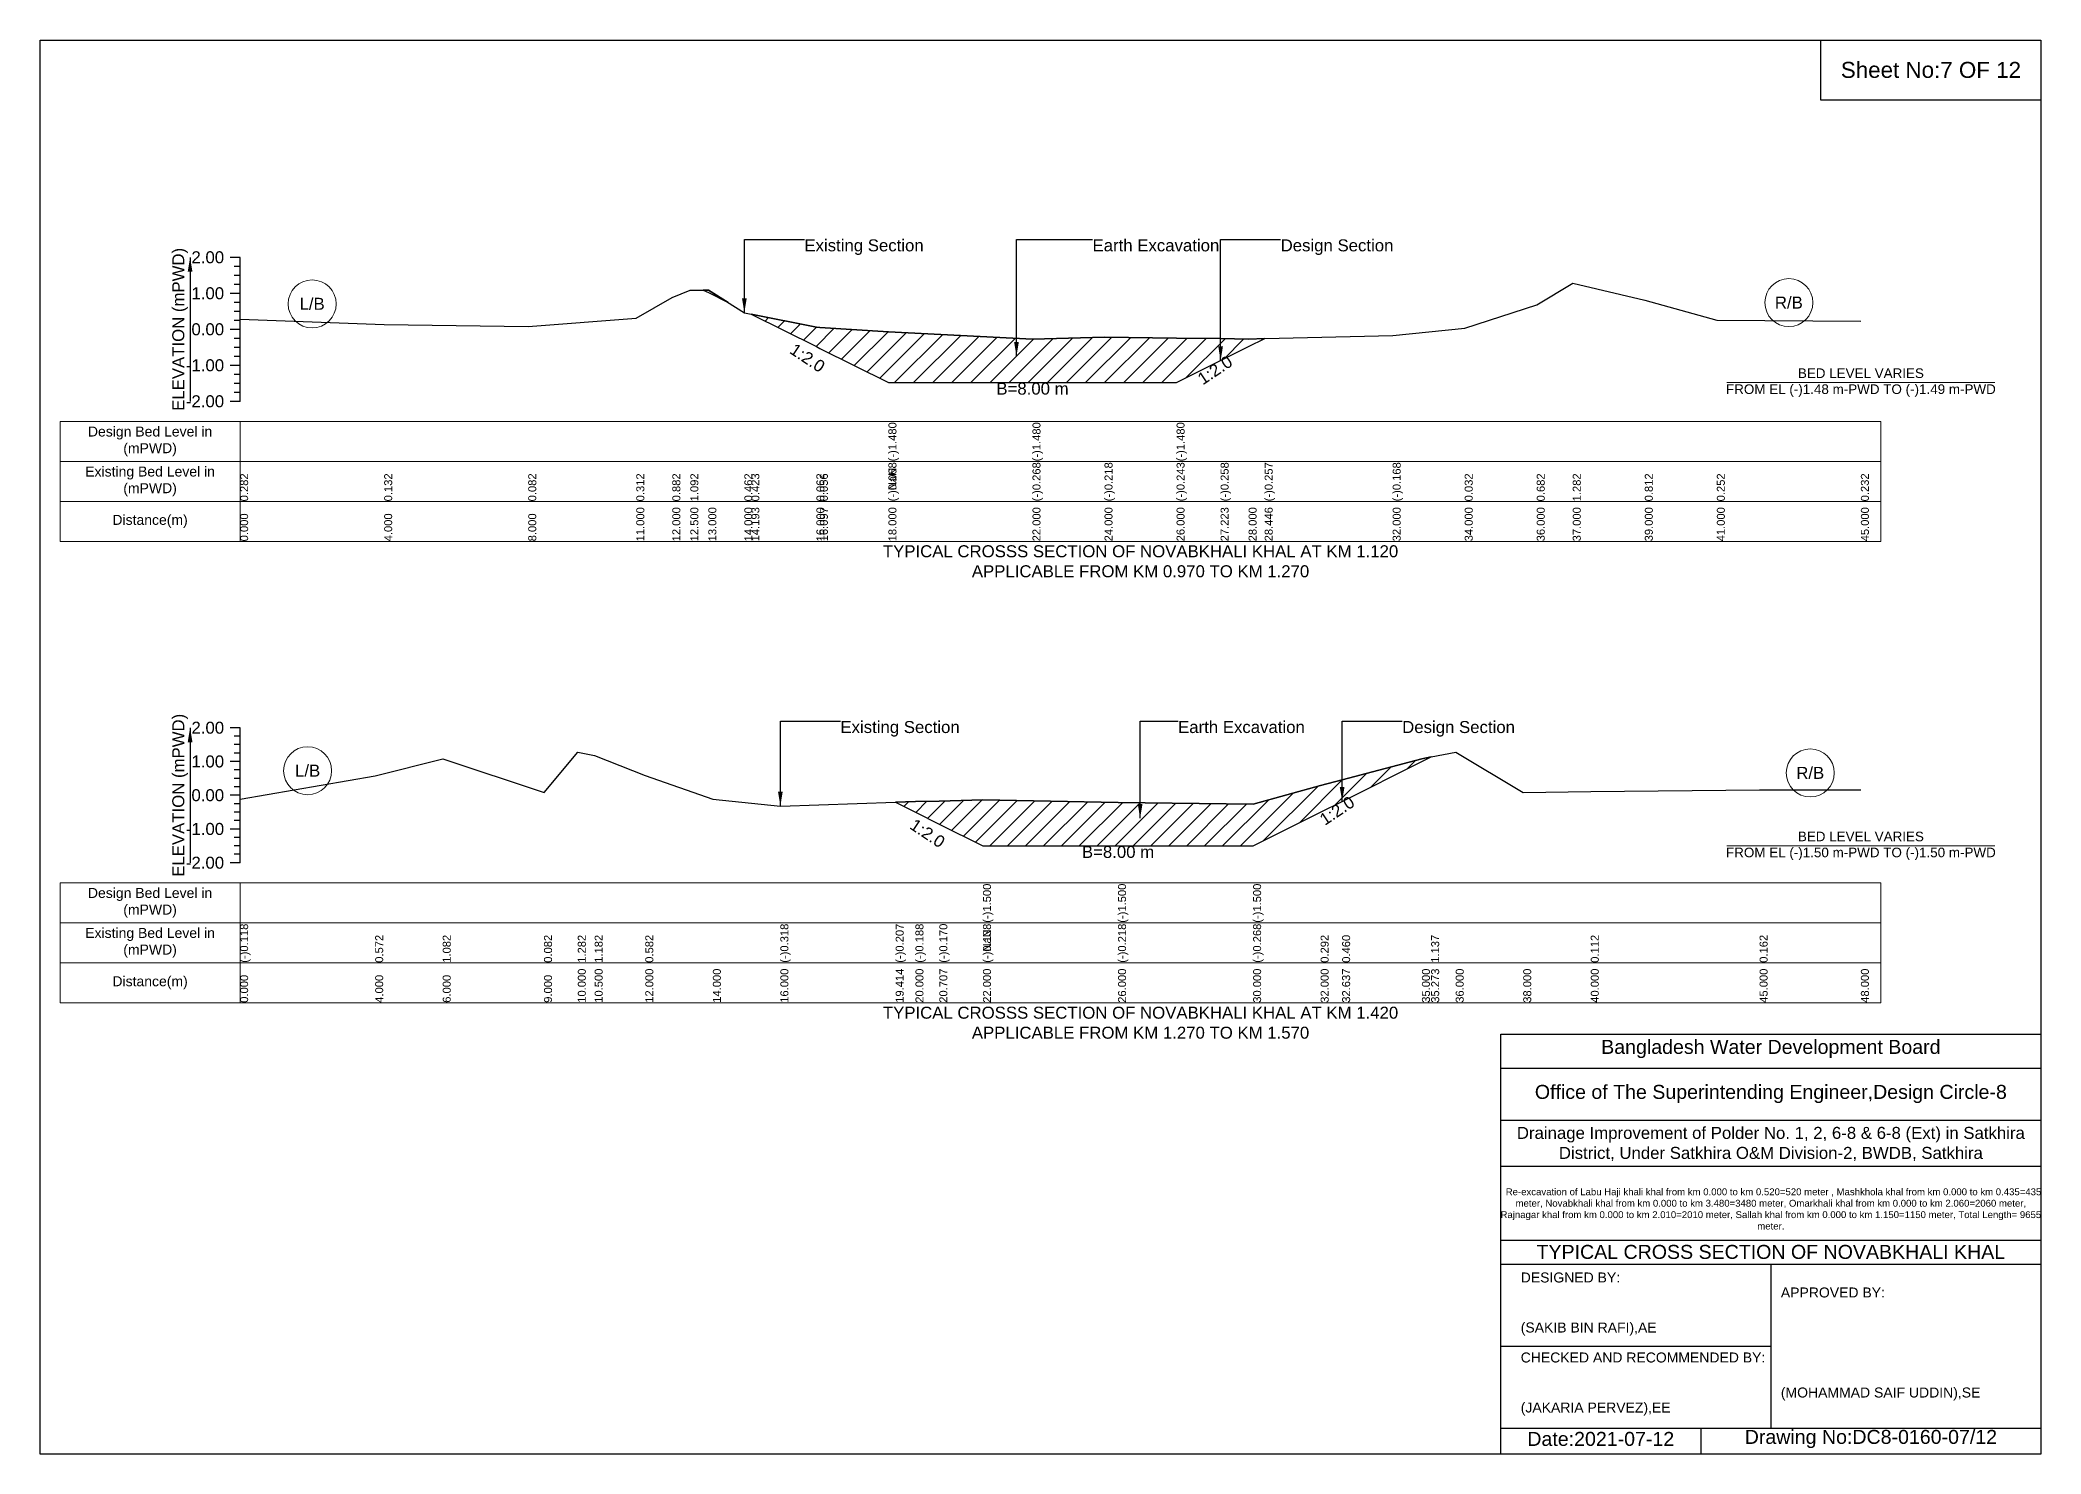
# Model space of a CAD drawing. Header units: inches. Extents: x 91000 to 648000, y -5656 to 141.
# Drawn here: x 310000 to 318000, y -5656 to 0 of the extents above; entities that cross this region are included whole.
import ezdxf

# ---------------------------------------------------------------- set-up
doc = ezdxf.new("R2010")
doc.units = ezdxf.units.IN
doc.header["$LTSCALE"] = 7
doc.header["$MEASUREMENT"] = 0
for name, color, linetype, lineweight in [('Cross section Data Border', 7, 'Continuous', 9), ('Cross Section Labels', 7, 'Continuous', 9), ('Existing_Bed_Level for Xsection', 7, 'Continuous', 25)]:
    doc.layers.add(name, color=color, linetype=linetype, lineweight=lineweight)
doc.styles.get("Standard").update_dxf_attribs({"font": 'arial.ttf'})
doc.dimstyles.get("Standard").update_dxf_attribs({"dimtxt": 0.18, "dimasz": 0.18, "dimexe": 0.18, "dimexo": 0.0625, "dimgap": 0.09, "dimtad": 0, "dimtih": 1, "dimtoh": 1, "dimdec": 4, "dimzin": 0, "dimdsep": 46, "dimtxsty": 'Standard', "dimcen": 0.09, "dimadec": 0, "dimazin": 0, "dimtfac": 1, "dimtdec": 4, "dimtofl": 0, "dimtmove": 0, "dimatfit": 3, "dimfxl": 0, "dimtolj": 1, "dimtzin": 0, "dimarcsym": 0})

msp = doc.modelspace()

# ---------------------------------------------------------------- hatches: boundary and pattern name
at = {"layer": 'Existing_Bed_Level for Xsection'}
h = msp.add_hatch(dxfattribs=at)
h.set_pattern_fill('ANSI31', color=256, scale=432, style=0)
h.paths.add_polyline_path([(312651.3, -1000.2), (312672, -1010.5), (312751.8, -1050.4), (312672, -1000.2)])
h = msp.add_hatch(dxfattribs=at)
h.set_pattern_fill('ANSI31', color=256, scale=432, style=0)
h.paths.add_polyline_path([(312843.8, -1096.4), (313104, -1226.5), (313117.9, -1233.5), (313392, -1370.5), (313968, -1370.5), (314256, -1370.5), (314544, -1370.5), (314720.1, -1282.5), (314832, -1226.5), (314896.3, -1194.4), (314832, -1196), (314720.1, -1194.6), (314544, -1192.4), (314256, -1188.8), (313968, -1196), (313392, -1167.2), (313117.9, -1149.4), (313104, -1148.5)])
h = msp.add_hatch(dxfattribs=at)
h.set_pattern_fill('ANSI31', color=256, scale=405, style=0)
h.paths.add_polyline_path([(313420.9, -3049), (313500, -3088.6), (313595.5, -3136.3), (313770, -3223.6), (314310, -3223.6), (314850, -3223.6), (315120, -3088.6), (315206, -3045.6), (315525, -2886.1), (315561.9, -2867.6), (315525, -2875), (315206, -2959), (315120, -2981.7), (314850, -3057.2), (314310, -3050.5), (313770, -3039.7), (313595.5, -3044.1), (313500, -3046.4)])

# ---------------------------------------------------------------- linework, layer by layer
for points in [[(310000, 0), (318000, 0), (318000, -5656), (310000, -5656)], [(317120, 0), (318000, 0), (318000, -240), (317120, -240)]]:
    msp.add_lwpolyline(points, close=True)
for points in [[(315840, -5656), (315840, -3976), (318000, -3976)], [(315840, -4112), (318000, -4112)], [(315840, -4320), (318000, -4320)], [(315840, -4504), (318000, -4504)], [(315840, -4800), (318000, -4800)], [(315840, -4896), (318000, -4896)], [(316920, -4896), (316920, -5552)], [(315840, -5224), (316920, -5224)], [(315840, -5552), (318000, -5552)], [(316640, -5552), (316640, -5656)]]:
    msp.add_lwpolyline(points)
at = {"layer": 'Cross section Data Border'}
for points in [[(310080, -1525.4), (317360, -1525.4), (317360, -2005.4), (310080, -2005.4)], [(310080, -3371.1), (317360, -3371.1), (317360, -3851.1), (310080, -3851.1)]]:
    msp.add_lwpolyline(points, close=True, dxfattribs=at)
for points in [[(310800, -1525.4), (310800, -2005.4)], [(310080, -1685.4), (317360, -1685.4)], [(310080, -1845.4), (317360, -1845.4)], [(310800, -3371.1), (310800, -3851.1)], [(310080, -3531.1), (317360, -3531.1)], [(310080, -3691.1), (317360, -3691.1)]]:
    msp.add_lwpolyline(points, dxfattribs=at)
at = {"layer": 'Cross Section Labels'}
for points in [[(316744.2, -1370.5), (317815.8, -1370.5)], [(316744.2, -3223.6), (317815.8, -3223.6)]]:
    msp.add_lwpolyline(points, dxfattribs=at)
for centre in [(311088, -1055.6), (316992, -1050.6), (311070, -2922.9), (317077.5, -2931.7)]:
    msp.add_circle(centre, 96, dxfattribs=at)
at = {"layer": 'Existing_Bed_Level for Xsection'}
for points in [[(310800, -869.4), (310760, -869.4)], [(310800, -1445.4), (310800, -1301.4), (310800, -1157.4), (310800, -1013.4), (310800, -869.4)], [(310800, -905.4), (310776, -905.4)], [(310800, -941.4), (310776, -941.4)], [(310800, -1013.4), (310760, -1013.4)], [(310800, -977.4), (310776, -977.4)], [(310800, -1116.8), (311376, -1138.4), (311952, -1145.6), (312384, -1112.5), (312528, -1030.4), (312600, -1000.2), (312672, -1000.2), (312816, -1090.9), (312843.8, -1096.4), (313104, -1148.5), (313117.9, -1149.4), (313392, -1167.2), (313392, -1167.2), (313968, -1196), (313968, -1196), (314256, -1188.8), (314544, -1192.4), (314544, -1192.4), (314720.1, -1194.6), (314832, -1196), (314896.3, -1194.4), (315408, -1181.6), (315696, -1152.8), (315984, -1059.2), (316128, -972.8), (316416, -1040.5), (316704, -1121.1), (317280, -1124)], [(310800, -1049.4), (310776, -1049.4)], [(310800, -1085.4), (310776, -1085.4)], [(310800, -1157.4), (310760, -1157.4)], [(310800, -1121.4), (310776, -1121.4)], [(310800, -1193.4), (310776, -1193.4)], [(310800, -1229.4), (310776, -1229.4)], [(310800, -1265.4), (310776, -1265.4)], [(310800, -1301.4), (310760, -1301.4)], [(310800, -1337.4), (310776, -1337.4)], [(310800, -1373.4), (310776, -1373.4)], [(310800, -1409.4), (310776, -1409.4)], [(310800, -1445.4), (310760, -1445.4)], [(310800, -2751.1), (310760, -2751.1)], [(310800, -2784.8), (310776, -2784.8)], [(310800, -3291.1), (310800, -3156.1), (310800, -3021.1), (310800, -2886.1), (310800, -2751.1)], [(310800, -2818.6), (310776, -2818.6)], [(310800, -2852.3), (310776, -2852.3)], [(310800, -3037), (311340, -2943.8), (311610, -2875), (312015, -3010), (312150, -2848), (312217.5, -2861.5), (312420, -2942.5), (312690, -3037), (312960, -3064), (313420.9, -3049), (313500, -3046.4), (313595.5, -3044.1), (313770, -3039.7), (313770, -3039.7), (314310, -3050.5), (314310, -3050.5), (314850, -3057.2), (314850, -3057.2), (315120, -2981.7), (315206, -2959), (315525, -2875), (315561.9, -2867.6), (315660, -2848), (315930, -3010), (316200, -3005.9), (316875, -2999.2), (317280, -2999.2)], [(310800, -2886.1), (310760, -2886.1)], [(310800, -2919.8), (310776, -2919.8)], [(310800, -2953.6), (310776, -2953.6)], [(310800, -3021.1), (310760, -3021.1)], [(310800, -2987.3), (310776, -2987.3)], [(310800, -3054.8), (310776, -3054.8)], [(310800, -3088.6), (310776, -3088.6)], [(310800, -3156.1), (310760, -3156.1)], [(310800, -3122.3), (310776, -3122.3)], [(310800, -3189.8), (310776, -3189.8)], [(310800, -3223.6), (310776, -3223.6)], [(310800, -3257.3), (310776, -3257.3)], [(310800, -3291.1), (310760, -3291.1)]]:
    msp.add_lwpolyline(points, dxfattribs=at)
for points in [[(312651.3, -1000.2), (312672, -1010.5), (312751.8, -1050.4), (312672, -1000.2)], [(312843.8, -1096.4), (313104, -1226.5), (313117.9, -1233.5), (313392, -1370.5), (313392, -1370.5), (313968, -1370.5), (313968, -1370.5), (314256, -1370.5), (314544, -1370.5), (314544, -1370.5), (314720.1, -1282.5), (314832, -1226.5), (314896.3, -1194.4), (314896.3, -1194.4), (314896.3, -1194.4), (314832, -1196), (314720.1, -1194.6), (314544, -1192.4), (314544, -1192.4), (314256, -1188.8), (313968, -1196), (313968, -1196), (313392, -1167.2), (313392, -1167.2), (313117.9, -1149.4), (313104, -1148.5)], [(313420.9, -3049), (313500, -3088.6), (313595.5, -3136.3), (313770, -3223.6), (313770, -3223.6), (314310, -3223.6), (314310, -3223.6), (314850, -3223.6), (314850, -3223.6), (315120, -3088.6), (315206, -3045.6), (315525, -2886.1), (315561.9, -2867.6), (315561.9, -2867.6), (315561.9, -2867.6), (315525, -2875), (315206, -2959), (315120, -2981.7), (314850, -3057.2), (314850, -3057.2), (314310, -3050.5), (314310, -3050.5), (313770, -3039.7), (313770, -3039.7), (313595.5, -3044.1), (313500, -3046.4)]]:
    msp.add_lwpolyline(points, close=True, dxfattribs=at)

# ---------------------------------------------------------------- texts
at = {"attachment_point": 5}
for s, insert, char_height in [('Sheet No:7 OF 12', (317560, -120), 64), ('Bangladesh Water Development Board', (316920, -4036), 56), ('Office of The Superintending Engineer,Design Circle-8', (316920, -4216), 56)]:
    msp.add_mtext(s, dxfattribs=dict(at, insert=insert, char_height=char_height))
for s, insert, char_height, width, attachment_point in [('Drainage Improvement of Polder No. 1, 2, 6-8 & 6-8 (Ext) in Satkhira District, Under Satkhira O&M Division-2, BWDB, Satkhira', (316920, -4416), 48, 2240, 5), ('  Re-excavation of Labu Haji khali khal from km 0.000 to km 0.520=520 meter , Mashkhola khal from km 0.000 to km 0.435=435 meter, Novabkhali khal from km 0.000 to km 3.480=3480 meter, Omarkhali khal from km 0.000 to km 2.060=2060 meter, Rajnagar khal from km 0.000 to km 2.010=2010 meter, Sallah khal from km 0.000 to km 1.150=1150 meter, Total Length= 9655 meter. ', (316920, -4676), 27.4148, 2160, 5), ('TYPICAL CROSS SECTION OF NOVABKHALI KHAL', (316920, -4848), 56, 2240, 5), ('DESIGNED BY:\\P\\P\\P(SAKIB BIN RAFI),AE', (315920, -5056), 40, 1120, 4), ('APPROVED BY:\\P\\P\\P\\P\\P\\P(MOHAMMAD SAIF UDDIN),SE', (316960, -5216), 40, 1120, 4), ('CHECKED AND RECOMMENDED BY:\\P\\P\\P(JAKARIA PERVEZ),EE', (315920, -5376), 40, 1120, 4), ('Date:2021-07-12', (316240, -5596), 56, 1120, 5), ('Drawing No:DC8-0160-07/12', (317320, -5596), 56, 1760, 5)]:
    msp.add_mtext(s, dxfattribs=dict(insert=insert, char_height=char_height, width=width, attachment_point=attachment_point))
at = {"layer": 'Cross section Data Border', "char_height": 40, "width": 640, "attachment_point": 5}
for s, insert in [('Design Bed Level in (mPWD)', (310440, -1605.4)), ('Existing Bed Level in (mPWD)', (310440, -1765.4)), ('Distance(m)', (310440, -1925.4)), ('Design Bed Level in (mPWD)', (310440, -3451.1)), ('Existing Bed Level in (mPWD)', (310440, -3611.1)), ('Distance(m)', (310440, -3771.1))]:
    msp.add_mtext(s, dxfattribs=dict(at, insert=insert))
at = {"layer": 'Cross Section Labels'}
for s, insert, char_height, attachment_point in [('Existing Section', (313056, -797.4), 48, 1), ('Earth Excavation', (314208, -797.4), 48, 1), ('Design Section', (314960.1, -797.4), 48, 1), ('L/B', (311088, -1055.6), 48, 5), ('R/B', (316992, -1050.6), 48, 5), ('BED LEVEL VARIES \\PFROM EL (-)1.48 m-PWD TO (-)1.49 m-PWD', (317280, -1370.5), 38.4, 5), ('B=8.00 m', (313968, -1370.5), 48, 2), ('TYPICAL CROSSS SECTION OF NOVABKHALI KHAL AT KM 1.120\\PAPPLICABLE FROM KM 0.970 TO KM 1.270', (314400, -2085.4), 48, 5), ('Existing Section', (313200, -2724.1), 48, 1), ('Earth Excavation', (314550, -2724.1), 48, 1), ('Design Section', (315446, -2724.1), 48, 1), ('L/B', (311070, -2922.9), 48, 5), ('R/B', (317077.5, -2931.7), 48, 5), ('BED LEVEL VARIES \\PFROM EL (-)1.50 m-PWD TO (-)1.50 m-PWD', (317280, -3223.6), 38.4, 5), ('B=8.00 m', (314310, -3223.6), 48, 2), ('TYPICAL CROSSS SECTION OF NOVABKHALI KHAL AT KM 1.420\\PAPPLICABLE FROM KM 1.270 TO KM 1.570', (314400, -3931.1), 48, 5)]:
    msp.add_mtext(s, dxfattribs=dict(at, insert=insert, char_height=char_height, attachment_point=attachment_point))
at = {"layer": 'Cross Section Labels', "char_height": 48, "attachment_point": 2}
for insert, rotation in [((313081.9, -1251.5), 326.30993), ((314684.1, -1300.5), 33.69007), ((315172.2, -3062.5), 33.69007), ((313561.7, -3153.2), 326.30993)]:
    msp.add_mtext('1:2.0', dxfattribs=dict(at, insert=insert, rotation=rotation))
at = {"layer": 'Existing_Bed_Level for Xsection', "rotation": 90}
for s, insert, char_height, attachment_point in [('ELEVATION (mPWD)', (310560, -1157.4), 48, 5), ('(-)1.480', (313392, -1685.4), 32, 1), ('(-)1.480', (313968, -1685.4), 32, 1), ('(-)1.480', (314544, -1685.4), 32, 1), ('0.282', (310800, -1845.4), 32, 1), ('0.132', (311376, -1845.4), 32, 1), ('0.082', (311952, -1845.4), 32, 1), ('0.312', (312384, -1845.4), 32, 1), ('0.882', (312528, -1845.4), 32, 1), ('1.092', (312600, -1845.4), 32, 1), ('1.092', (312600, -1845.4), 32, 1), ('0.462', (312816, -1845.4), 32, 1), ('0.423', (312843.8, -1845.4), 32, 1), ('0.062', (313104, -1845.4), 32, 1), ('0.056', (313117.9, -1845.4), 32, 1), ('(-)0.068', (313392, -1845.4), 32, 1), ('(-)0.068', (313392, -1845.4), 32, 1), ('(-)NaN', (313392, -1845.4), 32, 1), ('(-)0.268', (313968, -1845.4), 32, 1), ('(-)0.268', (313968, -1845.4), 32, 1), ('(-)0.268', (313968, -1845.4), 32, 1), ('(-)0.268', (313968, -1845.4), 32, 1), ('(-)0.218', (314256, -1845.4), 32, 1), ('(-)0.243', (314544, -1845.4), 32, 1), ('(-)0.243', (314544, -1845.4), 32, 1), ('(-)0.243', (314544, -1845.4), 32, 1), ('(-)0.258', (314720.1, -1845.4), 32, 1), ('(-)0.257', (314896.3, -1845.4), 32, 1), ('(-)0.168', (315408, -1845.4), 32, 1), ('0.032', (315696, -1845.4), 32, 1), ('0.682', (315984, -1845.4), 32, 1), ('1.282', (316128, -1845.4), 32, 1), ('0.812', (316416, -1845.4), 32, 1), ('0.252', (316704, -1845.4), 32, 1), ('0.232', (317280, -1845.4), 32, 1), ('0.000', (310800, -2005.4), 32, 1), ('4.000', (311376, -2005.4), 32, 1), ('8.000', (311952, -2005.4), 32, 1), ('11.000', (312384, -2005.4), 32, 1), ('12.000', (312528, -2005.4), 32, 1), ('12.500', (312600, -2005.4), 32, 1), ('13.000', (312672, -2005.4), 32, 1), ('14.000', (312816, -2005.4), 32, 1), ('14.193', (312843.8, -2005.4), 32, 1), ('16.000', (313104, -2005.4), 32, 1), ('16.097', (313117.9, -2005.4), 32, 1), ('18.000', (313392, -2005.4), 32, 1), ('18.000', (313392, -2005.4), 32, 1), ('18.000', (313392, -2005.4), 32, 1), ('22.000', (313968, -2005.4), 32, 1), ('22.000', (313968, -2005.4), 32, 1), ('22.000', (313968, -2005.4), 32, 1), ('24.000', (314256, -2005.4), 32, 1), ('26.000', (314544, -2005.4), 32, 1), ('26.000', (314544, -2005.4), 32, 1), ('26.000', (314544, -2005.4), 32, 1), ('27.223', (314720.1, -2005.4), 32, 1), ('28.000', (314832, -2005.4), 32, 1), ('28.446', (314896.3, -2005.4), 32, 1), ('32.000', (315408, -2005.4), 32, 1), ('34.000', (315696, -2005.4), 32, 1), ('36.000', (315984, -2005.4), 32, 1), ('37.000', (316128, -2005.4), 32, 1), ('39.000', (316416, -2005.4), 32, 1), ('41.000', (316704, -2005.4), 32, 1), ('45.000', (317280, -2005.4), 32, 1), ('ELEVATION (mPWD)', (310560, -3021.1), 48, 5), ('(-)1.500', (313770, -3531.1), 32, 1), ('(-)1.500', (314310, -3531.1), 32, 1), ('(-)1.500', (314850, -3531.1), 32, 1), ('(-)0.118', (310800, -3691.1), 32, 1), ('(-)0.118', (310800, -3691.1), 32, 1), ('0.572', (311340, -3691.1), 32, 1), ('1.082', (311610, -3691.1), 32, 1), ('1.082', (311610, -3691.1), 32, 1), ('0.082', (312015, -3691.1), 32, 1), ('0.082', (312015, -3691.1), 32, 1), ('1.282', (312150, -3691.1), 32, 1), ('1.282', (312150, -3691.1), 32, 1), ('1.182', (312217.5, -3691.1), 32, 1), ('0.582', (312420, -3691.1), 32, 1), ('(-)0.318', (312960, -3691.1), 32, 1), ('(-)0.207', (313420.9, -3691.1), 32, 1), ('(-)0.188', (313500, -3691.1), 32, 1), ('(-)0.170', (313595.5, -3691.1), 32, 1), ('(-)0.138', (313770, -3691.1), 32, 1), ('(-)0.138', (313770, -3691.1), 32, 1), ('(-)NaN', (313770, -3691.1), 32, 1), ('(-)NaN', (313770, -3691.1), 32, 1), ('(-)0.218', (314310, -3691.1), 32, 1), ('(-)0.218', (314310, -3691.1), 32, 1), ('(-)0.218', (314310, -3691.1), 32, 1), ('(-)0.268', (314850, -3691.1), 32, 1), ('(-)0.268', (314850, -3691.1), 32, 1), ('0.292', (315120, -3691.1), 32, 1), ('0.460', (315206, -3691.1), 32, 1), ('1.137', (315561.9, -3691.1), 32, 1), ('0.112', (316200, -3691.1), 32, 1), ('0.162', (316875, -3691.1), 32, 1), ('0.162', (316875, -3691.1), 32, 1), ('0.000', (310800, -3851.1), 32, 1), ('4.000', (311340, -3851.1), 32, 1), ('6.000', (311610, -3851.1), 32, 1), ('9.000', (312015, -3851.1), 32, 1), ('10.000', (312150, -3851.1), 32, 1), ('10.500', (312217.5, -3851.1), 32, 1), ('12.000', (312420, -3851.1), 32, 1), ('14.000', (312690, -3851.1), 32, 1), ('16.000', (312960, -3851.1), 32, 1), ('19.414', (313420.9, -3851.1), 32, 1), ('20.000', (313500, -3851.1), 32, 1), ('20.707', (313595.5, -3851.1), 32, 1), ('22.000', (313770, -3851.1), 32, 1), ('22.000', (313770, -3851.1), 32, 1), ('22.000', (313770, -3851.1), 32, 1), ('26.000', (314310, -3851.1), 32, 1), ('26.000', (314310, -3851.1), 32, 1), ('26.000', (314310, -3851.1), 32, 1), ('30.000', (314850, -3851.1), 32, 1), ('30.000', (314850, -3851.1), 32, 1), ('30.000', (314850, -3851.1), 32, 1), ('32.000', (315120, -3851.1), 32, 1), ('32.637', (315206, -3851.1), 32, 1), ('35.000', (315525, -3851.1), 32, 1), ('35.273', (315561.9, -3851.1), 32, 1), ('36.000', (315660, -3851.1), 32, 1), ('38.000', (315930, -3851.1), 32, 1), ('40.000', (316200, -3851.1), 32, 1), ('45.000', (316875, -3851.1), 32, 1), ('48.000', (317280, -3851.1), 32, 1)]:
    msp.add_mtext(s, dxfattribs=dict(at, insert=insert, char_height=char_height, attachment_point=attachment_point))
at = {"layer": 'Existing_Bed_Level for Xsection', "char_height": 48, "attachment_point": 6}
for s, insert in [('2.00', (310736, -869.4)), ('1.00', (310736, -1013.4)), ('0.00', (310736, -1157.4)), ('-1.00', (310736, -1301.4)), ('-2.00', (310736, -1445.4)), ('2.00', (310736, -2751.1)), ('1.00', (310736, -2886.1)), ('0.00', (310736, -3021.1)), ('-1.00', (310736, -3156.1)), ('-2.00', (310736, -3291.1))]:
    msp.add_mtext(s, dxfattribs=dict(at, insert=insert))

# ---------------------------------------------------------------- leaders
at = {"layer": 'Cross Section Labels', "annotation_type": 0, "has_hookline": 1, "hookline_direction": 0}
for points, text_width in [([(312816, -1090.9), (312816, -797.4), (313055.9, -797.4)], 467.2), ([(313903.9, -1265.4), (313903.9, -797.4), (314207.9, -797.4)], 497), ([(314720.1, -1282.5), (314720.1, -797.4), (314960, -797.4)], 441.2), ([(312960, -3064), (312960, -2724.1), (313199.9, -2724.1)], 467.2), ([(314398.3, -3113.3), (314398.3, -2724.1), (314549.9, -2724.1)], 497), ([(315206, -3045.6), (315206, -2724.1), (315445.9, -2724.1)], 441.2)]:
    msp.add_leader(points, dimstyle='Standard', override={"dimasz": 57.6}, dxfattribs=dict(at, text_width=text_width))
at = {"layer": 'Existing_Bed_Level for Xsection'}
for points in [[(310600, -869.4), (310600, -1445.4)], [(310600, -2751.1), (310600, -3291.1)]]:
    msp.add_leader(points, dimstyle='Standard', override={"dimasz": 57.6}, dxfattribs=at)

doc.saveas('drawing.dxf')
